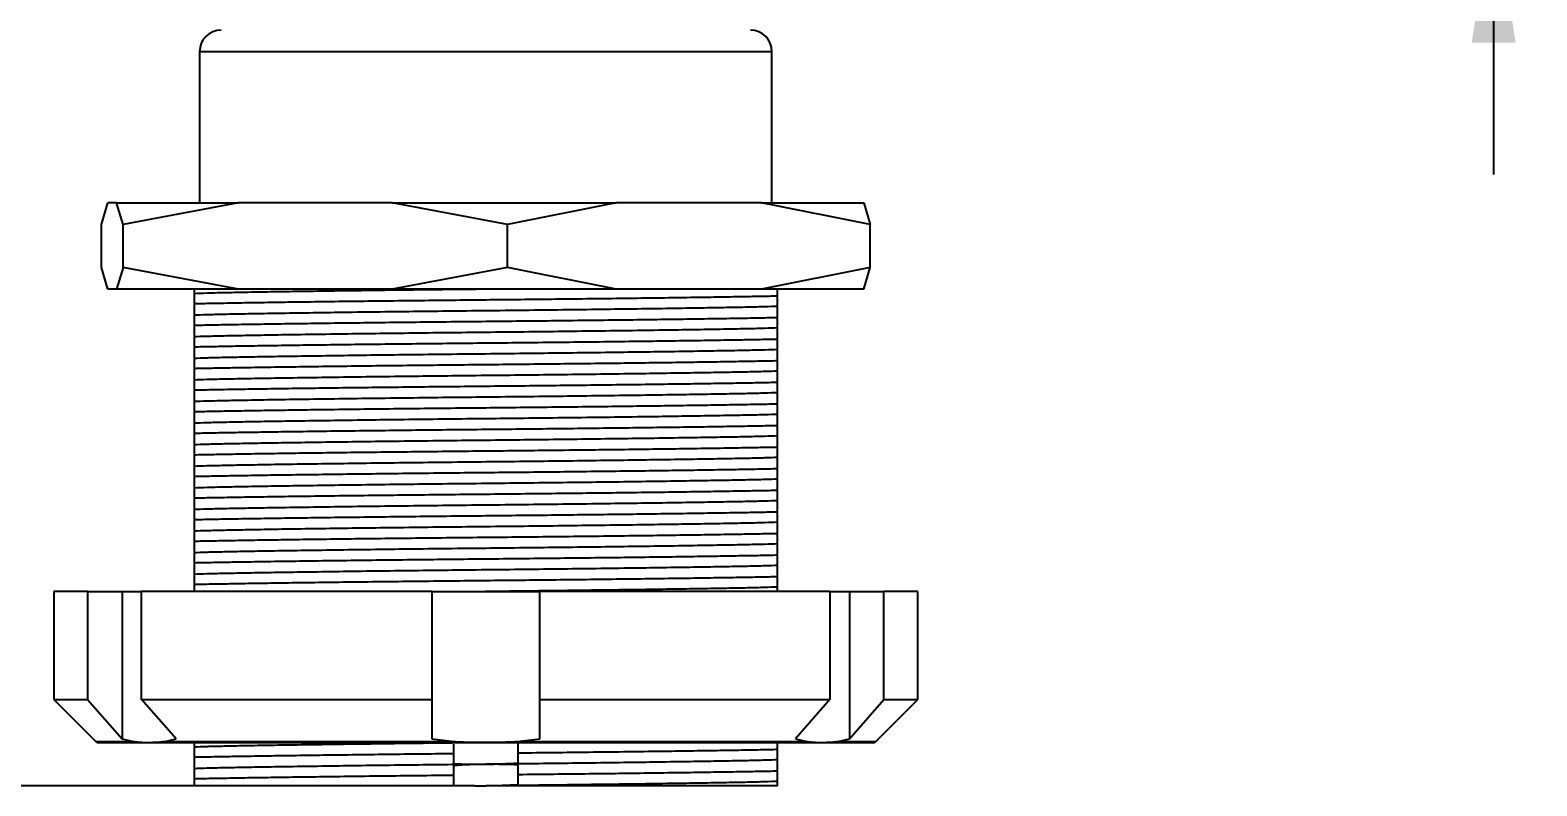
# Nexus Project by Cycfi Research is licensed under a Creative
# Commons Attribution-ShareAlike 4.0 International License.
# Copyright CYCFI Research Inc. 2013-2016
# Model space of a CAD drawing. Header units: millimetres. Extents: x 5 to 292, y 4 to 204.
# Drawn here: x 73.73 to 108.61, y 143.74 to 161.24 of the extents above; entities that cross this region are included whole.
import ezdxf

# ---------------------------------------------------------------- set-up
doc = ezdxf.new("R2010")
doc.units = ezdxf.units.MM
doc.layers.add('LAYER_1', color=179, linetype='Continuous')
doc.styles.add('SLDTEXTSTYLE0', font='TXT', dxfattribs={"width": 0.75})
doc.dimstyles.new('SLDDIMSTYLE2', dxfattribs={"dimtxt": 3.5, "dimasz": 3.302, "dimexe": 0, "dimexo": 0.0625, "dimgap": 0.875, "dimtad": 1, "dimrnd": 1e-09, "dimzin": 12, "dimdsep": 46, "dimtxsty": 'SLDTEXTSTYLE0', "dimsah": 1, "dimcen": 0.09, "dimadec": 0, "dimazin": 3, "dimtfac": 1, "dimtofl": 0, "dimtmove": 0, "dimatfit": 3, "dimfxl": 1, "dimfrac": 2, "dimtolj": 1, "dimtzin": 12, "dimarcsym": 0})
doc.dimstyles.new('SLDDIMSTYLE3', dxfattribs={"dimtxt": 3.5, "dimasz": 3.302, "dimexe": 0, "dimexo": 0.0625, "dimgap": 0.875, "dimtad": 1, "dimrnd": 1e-09, "dimzin": 4, "dimdsep": 46, "dimtxsty": 'SLDTEXTSTYLE0', "dimsah": 1, "dimcen": 0.09, "dimadec": 0, "dimazin": 1, "dimtfac": 1, "dimtmove": 0, "dimatfit": 0, "dimfxl": 1, "dimfrac": 2, "dimtolj": 1, "dimtzin": 12, "dimarcsym": 0})

# ---------------------------------------------------------------- blocks, each defined once
blk = doc.blocks.new('_D_2')
at = {"layer": 'LAYER_1'}
for p, q in [((76.777, 184.047), (57.277, 184.047)), ((58.277, 143.737), (58.277, 184.047)), ((83.277, 143.737), (57.277, 143.737))]:
    blk.add_line(p, q, dxfattribs=at)
for points in [[(58.277, 184.047), (57.769, 180.745), (58.785, 180.745)], [(58.277, 143.737), (58.785, 147.039), (57.769, 147.039)]]:
    blk.add_solid(points, dxfattribs=at)
at = {"layer": 'LAYER_1', "insert": (53.765, 157.218), "char_height": 3.5, "attachment_point": 1, "rotation": 90, "style": 'SLDTEXTSTYLE0'}
blk.add_mtext('40.31', dxfattribs=at)
blk = doc.blocks.new('_D_3')
at = {"layer": 'LAYER_1'}
for p, q in [((107.608, 184.047), (107.608, 190.397)), ((91.777, 184.047), (108.608, 184.047)), ((107.608, 184.047), (107.608, 164.247)), ((91.777, 164.247), (108.608, 164.247)), ((107.608, 164.247), (107.608, 157.897))]:
    blk.add_line(p, q, dxfattribs=at)
for points in [[(107.608, 184.047), (108.116, 187.349), (107.1, 187.349)], [(107.608, 164.247), (107.1, 160.945), (108.116, 160.945)]]:
    blk.add_solid(points, dxfattribs=at)
at = {"layer": 'LAYER_1', "insert": (103.097, 168.355), "char_height": 3.5, "attachment_point": 1, "rotation": 90, "style": 'SLDTEXTSTYLE0'}
blk.add_mtext('19.80', dxfattribs=at)

msp = doc.modelspace()

# ---------------------------------------------------------------- linework, layer by layer
at = {"color": 7, "linetype": 'Continuous', "lineweight": 25}
for p, q in [((77.652, 160.737), (77.652, 157.237)), ((90.902, 157.237), (90.902, 160.737)), ((75.377, 156.737), (75.527, 157.237)), ((75.728, 157.237), (75.527, 157.237)), ((75.879, 156.737), (75.728, 157.237)), ((75.728, 157.237), (78.549, 157.237)), ((78.549, 157.237), (75.879, 156.737)), ((82.109, 157.237), (78.549, 157.237)), ((84.779, 156.737), (82.109, 157.237)), ((82.109, 157.237), (87.298, 157.237)), ((87.298, 157.237), (84.779, 156.737)), ((90.658, 157.237), (87.298, 157.237)), ((93.177, 156.737), (90.658, 157.237)), ((90.658, 157.237), (93.027, 157.237)), ((93.027, 157.237), (93.177, 156.737)), ((75.377, 155.737), (75.377, 156.737)), ((75.879, 155.737), (75.879, 156.737)), ((84.779, 155.737), (84.779, 156.737)), ((93.177, 155.737), (93.177, 156.737)), ((75.527, 155.237), (75.377, 155.737)), ((75.879, 155.737), (75.728, 155.237)), ((78.549, 155.237), (75.879, 155.737)), ((84.779, 155.737), (82.109, 155.237)), ((87.298, 155.237), (84.779, 155.737)), ((93.177, 155.737), (90.658, 155.237)), ((93.027, 155.237), (93.177, 155.737)), ((75.728, 155.237), (75.527, 155.237)), ((78.549, 155.237), (75.728, 155.237)), ((82.109, 155.237), (78.549, 155.237)), ((87.298, 155.237), (82.109, 155.237)), ((90.658, 155.237), (87.298, 155.237)), ((93.027, 155.237), (90.658, 155.237)), ((74.277, 148.237), (74.277, 145.737)), ((75.06, 148.237), (74.277, 148.237)), ((75.06, 148.237), (75.06, 145.737)), ((75.06, 148.237), (75.858, 148.237)), ((75.858, 148.237), (75.858, 144.824)), ((75.858, 148.237), (76.31, 148.237)), ((76.31, 145.737), (76.31, 148.237)), ((83.027, 148.237), (76.31, 148.237)), ((83.027, 148.237), (83.027, 145.737)), ((83.027, 148.237), (85.527, 148.237)), ((85.527, 145.737), (85.527, 148.237)), ((92.244, 148.237), (85.527, 148.237)), ((92.244, 148.237), (92.244, 145.737)), ((92.244, 148.237), (92.696, 148.237)), ((92.696, 148.237), (92.696, 144.824)), ((92.696, 148.237), (93.494, 148.237)), ((93.494, 145.737), (93.494, 148.237)), ((94.277, 148.237), (93.494, 148.237)), ((94.277, 145.737), (94.277, 148.237)), ((74.277, 145.737), (75.248, 144.766)), ((74.277, 145.737), (75.06, 145.737)), ((75.06, 145.737), (75.858, 144.824)), ((76.31, 145.737), (83.027, 145.737)), ((77.108, 144.824), (76.31, 145.737)), ((85.527, 145.737), (92.244, 145.737)), ((92.244, 145.737), (91.446, 144.824)), ((92.696, 144.824), (93.494, 145.737)), ((93.306, 144.766), (94.277, 145.737)), ((93.494, 145.737), (94.277, 145.737)), ((75.858, 144.824), (76.12, 144.766)), ((76.846, 144.766), (77.108, 144.824)), ((76.846, 144.766), (83.55, 144.766)), ((83.027, 144.824), (83.55, 144.766)), ((85.004, 144.766), (85.527, 144.824)), ((85.004, 144.766), (91.708, 144.766)), ((91.446, 144.824), (91.708, 144.766)), ((92.435, 144.766), (92.696, 144.824)), ((93.236, 144.737), (75.319, 144.737)), ((83.527, 144.706), (83.527, 144.48)), ((83.527, 144.48), (83.527, 144.252)), ((85.027, 144.495), (85.027, 144.722)), ((83.527, 144.206), (83.527, 143.98)), ((85.027, 143.995), (85.027, 144.222)), ((83.527, 143.98), (83.527, 143.752)), ((83.527, 143.752), (84.025, 143.737)), ((84.025, 143.737), (84.277, 143.737)), ((84.277, 143.737), (85.027, 143.768)), ((84.53, 143.737), (84.277, 143.737)), ((85.027, 143.768), (85.027, 143.995)), ((91.027, 143.737), (91.027, 143.84))]:
    msp.add_line(p, q, dxfattribs=at)
at = {"color": 8, "linetype": 'Continuous', "lineweight": 25}
for p, q in [((90.902, 160.737), (77.652, 160.737)), ((75.248, 144.766), (76.12, 144.766)), ((92.435, 144.766), (93.306, 144.766))]:
    msp.add_line(p, q, dxfattribs=at)
at = {"color": 7, "linetype": 'Continuous', "lineweight": 25}
for centre, radius, start, end in [((78.152, 160.737), 0.5, 90, 180), ((90.402, 160.737), 0.5, 0, 90), ((75.319, 144.837), 0.1, 225, 270), ((93.236, 144.837), 0.1, 270, 315)]:
    msp.add_arc(centre, radius, start, end, dxfattribs=at)
for points, knots in [([(84.277, 155.237), (83.981, 155.234), (83.381, 155.228), (82.486, 155.217), (81.607, 155.207), (80.767, 155.195), (79.989, 155.184), (79.295, 155.174), (78.698, 155.163), (78.203, 155.154), (77.798, 155.144), (77.618, 155.138), (77.527, 155.134)], [0, 0, 0, 0, 0.0974582, 0.1974614, 0.2992365, 0.401921, 0.5046056, 0.6063806, 0.7060651, 0.8032229, 0.9003438, 1, 1, 1, 1]), ([(77.527, 155.237), (77.527, 155.236), (77.527, 155.196), (77.527, 155.165), (77.527, 155.134)], [0, 0, 0, 0, 0.020891, 1, 1, 1, 1]), ([(91.027, 155.077), (91.027, 155.1), (91.027, 155.158), (91.027, 155.208), (91.027, 155.237)], [0, 0, 0, 0, 0.404065, 1, 1, 1, 1]), ([(77.527, 155.134), (77.527, 155.103), (77.527, 155.057), (77.527, 154.974), (77.527, 154.924), (77.527, 154.897)], [0, 0, 0, 0, 0.472054, 0.708034, 1, 1, 1, 1]), ([(91.027, 155.077), (90.9, 155.074), (90.643, 155.069), (90.146, 155.06), (89.578, 155.051), (88.938, 155.041), (88.245, 155.032), (87.499, 155.022), (86.713, 155.013), (85.905, 155.004), (85.091, 154.995), (84.277, 154.987), (83.464, 154.979), (82.649, 154.97), (81.841, 154.961), (81.055, 154.952), (80.309, 154.942), (79.616, 154.933), (78.977, 154.923), (78.408, 154.914), (77.911, 154.905), (77.655, 154.9), (77.527, 154.897)], [0, 0, 0, 0, 0.050326, 0.101148, 0.153141, 0.202998, 0.25329, 0.303694, 0.353877, 0.403518, 0.452316, 0.5, 0.547684, 0.596482, 0.646123, 0.696306, 0.74671, 0.797002, 0.846859, 0.898852, 0.949674, 1, 1, 1, 1]), ([(77.527, 154.897), (77.527, 154.874), (77.527, 154.816), (77.527, 154.724), (77.527, 154.666), (77.527, 154.634)], [0, 0, 0, 0, 0.226081, 0.568719, 1, 1, 1, 1]), ([(91.027, 154.84), (91.027, 154.871), (91.027, 154.917), (91.027, 155), (91.027, 155.05), (91.027, 155.077)], [0, 0, 0, 0, 0.472054, 0.708034, 1, 1, 1, 1]), ([(91.027, 154.84), (90.936, 154.837), (90.756, 154.83), (90.351, 154.82), (89.857, 154.811), (89.259, 154.801), (88.565, 154.79), (87.788, 154.779), (86.948, 154.768), (86.068, 154.757), (85.174, 154.747), (84.277, 154.737), (83.381, 154.728), (82.486, 154.717), (81.607, 154.707), (80.767, 154.695), (79.989, 154.684), (79.295, 154.674), (78.698, 154.663), (78.203, 154.654), (77.798, 154.644), (77.618, 154.638), (77.527, 154.634)], [0, 0, 0, 0, 0.049828, 0.098389, 0.146967, 0.19681, 0.247697, 0.299039, 0.350382, 0.401269, 0.451271, 0.5, 0.548729, 0.598731, 0.649618, 0.700961, 0.752303, 0.80319, 0.853033, 0.901611, 0.950172, 1, 1, 1, 1]), ([(77.527, 154.634), (77.527, 154.603), (77.527, 154.557), (77.527, 154.474), (77.527, 154.424), (77.527, 154.397)], [0, 0, 0, 0, 0.472054, 0.708034, 1, 1, 1, 1]), ([(91.027, 154.577), (90.9, 154.574), (90.643, 154.569), (90.146, 154.56), (89.578, 154.551), (88.938, 154.541), (88.245, 154.532), (87.499, 154.522), (86.713, 154.513), (85.905, 154.504), (85.091, 154.495), (84.277, 154.487), (83.464, 154.479), (82.649, 154.47), (81.841, 154.461), (81.055, 154.452), (80.309, 154.442), (79.616, 154.433), (78.977, 154.423), (78.408, 154.414), (77.911, 154.405), (77.655, 154.4), (77.527, 154.397)], [0, 0, 0, 0, 0.050326, 0.101148, 0.153141, 0.202998, 0.25329, 0.303694, 0.353877, 0.403518, 0.452316, 0.5, 0.547684, 0.596482, 0.646123, 0.696306, 0.74671, 0.797002, 0.846859, 0.898852, 0.949674, 1, 1, 1, 1]), ([(91.027, 154.577), (91.027, 154.6), (91.027, 154.658), (91.027, 154.751), (91.027, 154.808), (91.027, 154.84)], [0, 0, 0, 0, 0.226081, 0.568719, 1, 1, 1, 1]), ([(91.027, 154.34), (91.027, 154.371), (91.027, 154.417), (91.027, 154.5), (91.027, 154.55), (91.027, 154.577)], [0, 0, 0, 0, 0.472054, 0.708034, 1, 1, 1, 1]), ([(77.527, 154.397), (77.527, 154.374), (77.527, 154.316), (77.527, 154.224), (77.527, 154.166), (77.527, 154.134)], [0, 0, 0, 0, 0.226081, 0.568719, 1, 1, 1, 1]), ([(91.027, 154.34), (90.936, 154.337), (90.756, 154.33), (90.351, 154.32), (89.857, 154.311), (89.259, 154.301), (88.565, 154.29), (87.788, 154.279), (86.948, 154.268), (86.068, 154.257), (85.174, 154.247), (84.277, 154.237), (83.381, 154.228), (82.486, 154.217), (81.607, 154.207), (80.767, 154.195), (79.989, 154.184), (79.295, 154.174), (78.698, 154.163), (78.203, 154.154), (77.798, 154.144), (77.618, 154.138), (77.527, 154.134)], [0, 0, 0, 0, 0.049828, 0.098389, 0.146967, 0.19681, 0.247697, 0.299039, 0.350382, 0.401269, 0.451271, 0.5, 0.548729, 0.598731, 0.649618, 0.700961, 0.752303, 0.80319, 0.853033, 0.901611, 0.950172, 1, 1, 1, 1]), ([(91.027, 154.077), (91.027, 154.1), (91.027, 154.158), (91.027, 154.251), (91.027, 154.308), (91.027, 154.34)], [0, 0, 0, 0, 0.226081, 0.568719, 1, 1, 1, 1]), ([(77.527, 154.134), (77.527, 154.103), (77.527, 154.057), (77.527, 153.974), (77.527, 153.924), (77.527, 153.897)], [0, 0, 0, 0, 0.472054, 0.708034, 1, 1, 1, 1]), ([(91.027, 154.077), (90.9, 154.074), (90.643, 154.069), (90.146, 154.06), (89.578, 154.051), (88.938, 154.041), (88.245, 154.032), (87.499, 154.022), (86.713, 154.013), (85.905, 154.004), (85.091, 153.995), (84.277, 153.987), (83.464, 153.979), (82.649, 153.97), (81.841, 153.961), (81.055, 153.952), (80.309, 153.942), (79.616, 153.933), (78.977, 153.923), (78.408, 153.914), (77.911, 153.905), (77.655, 153.9), (77.527, 153.897)], [0, 0, 0, 0, 0.050326, 0.101148, 0.153141, 0.202998, 0.25329, 0.303694, 0.353877, 0.403518, 0.452316, 0.5, 0.547684, 0.596482, 0.646123, 0.696306, 0.74671, 0.797002, 0.846859, 0.898852, 0.949674, 1, 1, 1, 1]), ([(77.527, 153.897), (77.527, 153.874), (77.527, 153.816), (77.527, 153.724), (77.527, 153.666), (77.527, 153.634)], [0, 0, 0, 0, 0.226081, 0.568719, 1, 1, 1, 1]), ([(91.027, 153.84), (90.936, 153.837), (90.756, 153.83), (90.351, 153.82), (89.857, 153.811), (89.259, 153.801), (88.565, 153.79), (87.788, 153.779), (86.948, 153.768), (86.068, 153.757), (85.174, 153.747), (84.277, 153.737), (83.381, 153.728), (82.486, 153.717), (81.607, 153.707), (80.767, 153.695), (79.989, 153.684), (79.295, 153.674), (78.698, 153.663), (78.203, 153.654), (77.798, 153.644), (77.618, 153.638), (77.527, 153.634)], [0, 0, 0, 0, 0.0498281, 0.0983886, 0.1469675, 0.1968097, 0.2476972, 0.2990395, 0.3503818, 0.4012693, 0.4512709, 0.5, 0.5487291, 0.5987307, 0.6496182, 0.7009605, 0.7523028, 0.8031903, 0.8530325, 0.9016114, 0.9501719, 1, 1, 1, 1]), ([(91.027, 153.84), (91.027, 153.871), (91.027, 153.917), (91.027, 154), (91.027, 154.05), (91.027, 154.077)], [0, 0, 0, 0, 0.472054, 0.708034, 1, 1, 1, 1]), ([(91.027, 153.577), (91.027, 153.6), (91.027, 153.658), (91.027, 153.751), (91.027, 153.808), (91.027, 153.84)], [0, 0, 0, 0, 0.226081, 0.568719, 1, 1, 1, 1]), ([(77.527, 153.634), (77.527, 153.603), (77.527, 153.557), (77.527, 153.474), (77.527, 153.424), (77.527, 153.397)], [0, 0, 0, 0, 0.472054, 0.708034, 1, 1, 1, 1]), ([(91.027, 153.577), (90.9, 153.574), (90.643, 153.569), (90.146, 153.56), (89.578, 153.551), (88.938, 153.541), (88.245, 153.532), (87.499, 153.522), (86.713, 153.513), (85.905, 153.504), (85.091, 153.495), (84.277, 153.487), (83.464, 153.479), (82.649, 153.47), (81.841, 153.461), (81.055, 153.452), (80.309, 153.442), (79.616, 153.433), (78.977, 153.423), (78.408, 153.414), (77.911, 153.405), (77.655, 153.4), (77.527, 153.397)], [0, 0, 0, 0, 0.050326, 0.101148, 0.153141, 0.202998, 0.25329, 0.303694, 0.353877, 0.403518, 0.452316, 0.5, 0.547684, 0.596482, 0.646123, 0.696306, 0.74671, 0.797002, 0.846859, 0.898852, 0.949674, 1, 1, 1, 1]), ([(91.027, 153.34), (91.027, 153.371), (91.027, 153.417), (91.027, 153.5), (91.027, 153.55), (91.027, 153.577)], [0, 0, 0, 0, 0.472054, 0.708034, 1, 1, 1, 1]), ([(77.527, 153.397), (77.527, 153.374), (77.527, 153.316), (77.527, 153.224), (77.527, 153.166), (77.527, 153.134)], [0, 0, 0, 0, 0.226081, 0.568719, 1, 1, 1, 1]), ([(91.027, 153.34), (90.936, 153.337), (90.756, 153.33), (90.351, 153.32), (89.857, 153.311), (89.259, 153.301), (88.565, 153.29), (87.788, 153.279), (86.948, 153.268), (86.068, 153.257), (85.174, 153.247), (84.277, 153.237), (83.381, 153.228), (82.486, 153.217), (81.607, 153.207), (80.767, 153.195), (79.989, 153.184), (79.295, 153.174), (78.698, 153.163), (78.203, 153.154), (77.798, 153.144), (77.618, 153.138), (77.527, 153.134)], [0, 0, 0, 0, 0.049828, 0.098389, 0.146967, 0.19681, 0.247697, 0.299039, 0.350382, 0.401269, 0.451271, 0.5, 0.548729, 0.598731, 0.649618, 0.700961, 0.752303, 0.80319, 0.853033, 0.901611, 0.950172, 1, 1, 1, 1]), ([(77.527, 153.134), (77.527, 153.103), (77.527, 153.057), (77.527, 152.974), (77.527, 152.924), (77.527, 152.897)], [0, 0, 0, 0, 0.472054, 0.708034, 1, 1, 1, 1]), ([(91.027, 153.077), (91.027, 153.1), (91.027, 153.158), (91.027, 153.251), (91.027, 153.308), (91.027, 153.34)], [0, 0, 0, 0, 0.226081, 0.568719, 1, 1, 1, 1]), ([(91.027, 153.077), (90.9, 153.074), (90.643, 153.069), (90.146, 153.06), (89.578, 153.051), (88.938, 153.041), (88.245, 153.032), (87.499, 153.022), (86.713, 153.013), (85.905, 153.004), (85.091, 152.995), (84.277, 152.987), (83.464, 152.979), (82.649, 152.97), (81.841, 152.961), (81.055, 152.952), (80.309, 152.942), (79.616, 152.933), (78.977, 152.923), (78.408, 152.914), (77.911, 152.905), (77.655, 152.9), (77.527, 152.897)], [0, 0, 0, 0, 0.050326, 0.101148, 0.153141, 0.202998, 0.25329, 0.303694, 0.353877, 0.403518, 0.452316, 0.5, 0.547684, 0.596482, 0.646123, 0.696306, 0.74671, 0.797002, 0.846859, 0.898852, 0.949674, 1, 1, 1, 1]), ([(77.527, 152.897), (77.527, 152.874), (77.527, 152.816), (77.527, 152.724), (77.527, 152.666), (77.527, 152.634)], [0, 0, 0, 0, 0.226081, 0.5687189, 1, 1, 1, 1]), ([(91.027, 152.84), (90.936, 152.837), (90.756, 152.83), (90.351, 152.82), (89.857, 152.811), (89.259, 152.801), (88.565, 152.79), (87.788, 152.779), (86.948, 152.768), (86.068, 152.757), (85.174, 152.747), (84.277, 152.737), (83.381, 152.728), (82.486, 152.717), (81.607, 152.707), (80.767, 152.695), (79.989, 152.684), (79.295, 152.674), (78.698, 152.663), (78.203, 152.654), (77.798, 152.644), (77.618, 152.638), (77.527, 152.634)], [0, 0, 0, 0, 0.049828, 0.098389, 0.146967, 0.19681, 0.247697, 0.299039, 0.350382, 0.401269, 0.451271, 0.5, 0.548729, 0.598731, 0.649618, 0.700961, 0.752303, 0.80319, 0.853033, 0.901611, 0.950172, 1, 1, 1, 1]), ([(91.027, 152.84), (91.027, 152.871), (91.027, 152.917), (91.027, 153), (91.027, 153.05), (91.027, 153.077)], [0, 0, 0, 0, 0.472054, 0.708034, 1, 1, 1, 1]), ([(91.027, 152.577), (91.027, 152.6), (91.027, 152.658), (91.027, 152.751), (91.027, 152.808), (91.027, 152.84)], [0, 0, 0, 0, 0.226081, 0.568719, 1, 1, 1, 1]), ([(77.527, 152.634), (77.527, 152.603), (77.527, 152.557), (77.527, 152.474), (77.527, 152.424), (77.527, 152.397)], [0, 0, 0, 0, 0.472054, 0.708034, 1, 1, 1, 1]), ([(91.027, 152.577), (90.9, 152.574), (90.643, 152.569), (90.146, 152.56), (89.578, 152.551), (88.938, 152.541), (88.245, 152.532), (87.499, 152.522), (86.713, 152.513), (85.905, 152.504), (85.091, 152.495), (84.277, 152.487), (83.464, 152.479), (82.649, 152.47), (81.841, 152.461), (81.055, 152.452), (80.309, 152.442), (79.616, 152.433), (78.977, 152.423), (78.408, 152.414), (77.911, 152.405), (77.655, 152.4), (77.527, 152.397)], [0, 0, 0, 0, 0.050326, 0.101148, 0.153141, 0.202998, 0.25329, 0.303694, 0.353877, 0.403518, 0.452316, 0.5, 0.547684, 0.596482, 0.646123, 0.696306, 0.74671, 0.797002, 0.846859, 0.898852, 0.949674, 1, 1, 1, 1]), ([(91.027, 152.34), (91.027, 152.371), (91.027, 152.417), (91.027, 152.5), (91.027, 152.55), (91.027, 152.577)], [0, 0, 0, 0, 0.472054, 0.708034, 1, 1, 1, 1]), ([(77.527, 152.397), (77.527, 152.374), (77.527, 152.316), (77.527, 152.224), (77.527, 152.166), (77.527, 152.134)], [0, 0, 0, 0, 0.226081, 0.568719, 1, 1, 1, 1]), ([(91.027, 152.34), (90.936, 152.337), (90.756, 152.33), (90.351, 152.32), (89.857, 152.311), (89.259, 152.301), (88.565, 152.29), (87.788, 152.279), (86.948, 152.268), (86.068, 152.257), (85.174, 152.247), (84.277, 152.237), (83.381, 152.228), (82.486, 152.217), (81.607, 152.207), (80.767, 152.195), (79.989, 152.184), (79.295, 152.174), (78.698, 152.163), (78.203, 152.154), (77.798, 152.144), (77.618, 152.138), (77.527, 152.134)], [0, 0, 0, 0, 0.049828, 0.098389, 0.146967, 0.19681, 0.247697, 0.299039, 0.350382, 0.401269, 0.451271, 0.5, 0.548729, 0.598731, 0.649618, 0.700961, 0.752303, 0.80319, 0.853033, 0.901611, 0.950172, 1, 1, 1, 1]), ([(77.527, 152.134), (77.527, 152.103), (77.527, 152.057), (77.527, 151.974), (77.527, 151.924), (77.527, 151.897)], [0, 0, 0, 0, 0.472054, 0.708034, 1, 1, 1, 1]), ([(91.027, 152.077), (91.027, 152.1), (91.027, 152.158), (91.027, 152.251), (91.027, 152.308), (91.027, 152.34)], [0, 0, 0, 0, 0.226081, 0.568719, 1, 1, 1, 1]), ([(91.027, 152.077), (90.9, 152.074), (90.643, 152.069), (90.146, 152.06), (89.578, 152.051), (88.938, 152.041), (88.245, 152.032), (87.499, 152.022), (86.713, 152.013), (85.905, 152.004), (85.091, 151.995), (84.277, 151.987), (83.464, 151.979), (82.649, 151.97), (81.841, 151.961), (81.055, 151.952), (80.309, 151.942), (79.616, 151.933), (78.977, 151.923), (78.408, 151.914), (77.911, 151.905), (77.655, 151.9), (77.527, 151.897)], [0, 0, 0, 0, 0.050326, 0.101148, 0.153141, 0.202998, 0.25329, 0.303694, 0.353877, 0.403518, 0.452316, 0.5, 0.547684, 0.596482, 0.646123, 0.696306, 0.74671, 0.797002, 0.846859, 0.898852, 0.949674, 1, 1, 1, 1]), ([(77.527, 151.897), (77.527, 151.874), (77.527, 151.816), (77.527, 151.724), (77.527, 151.666), (77.527, 151.634)], [0, 0, 0, 0, 0.226081, 0.568719, 1, 1, 1, 1]), ([(91.027, 151.84), (90.936, 151.837), (90.756, 151.83), (90.351, 151.82), (89.857, 151.811), (89.259, 151.801), (88.565, 151.79), (87.788, 151.779), (86.948, 151.768), (86.068, 151.757), (85.174, 151.747), (84.277, 151.737), (83.381, 151.728), (82.486, 151.717), (81.607, 151.707), (80.767, 151.695), (79.989, 151.684), (79.295, 151.674), (78.698, 151.663), (78.203, 151.654), (77.798, 151.644), (77.618, 151.638), (77.527, 151.634)], [0, 0, 0, 0, 0.049828, 0.098389, 0.146967, 0.19681, 0.247697, 0.299039, 0.350382, 0.401269, 0.451271, 0.5, 0.548729, 0.598731, 0.649618, 0.700961, 0.752303, 0.80319, 0.853033, 0.901611, 0.950172, 1, 1, 1, 1]), ([(91.027, 151.84), (91.027, 151.871), (91.027, 151.917), (91.027, 152), (91.027, 152.05), (91.027, 152.077)], [0, 0, 0, 0, 0.472054, 0.708034, 1, 1, 1, 1]), ([(91.027, 151.577), (91.027, 151.6), (91.027, 151.658), (91.027, 151.751), (91.027, 151.808), (91.027, 151.84)], [0, 0, 0, 0, 0.226081, 0.568719, 1, 1, 1, 1]), ([(77.527, 151.634), (77.527, 151.603), (77.527, 151.557), (77.527, 151.474), (77.527, 151.424), (77.527, 151.397)], [0, 0, 0, 0, 0.472054, 0.708034, 1, 1, 1, 1]), ([(91.027, 151.577), (90.9, 151.574), (90.643, 151.569), (90.146, 151.56), (89.578, 151.551), (88.938, 151.541), (88.245, 151.532), (87.499, 151.522), (86.713, 151.513), (85.905, 151.504), (85.091, 151.495), (84.277, 151.487), (83.464, 151.479), (82.649, 151.47), (81.841, 151.461), (81.055, 151.452), (80.309, 151.442), (79.616, 151.433), (78.977, 151.423), (78.408, 151.414), (77.911, 151.405), (77.655, 151.4), (77.527, 151.397)], [0, 0, 0, 0, 0.050326, 0.101148, 0.153141, 0.202998, 0.25329, 0.303694, 0.353877, 0.403518, 0.452316, 0.5, 0.547684, 0.596482, 0.646123, 0.696306, 0.74671, 0.797002, 0.846859, 0.898852, 0.949674, 1, 1, 1, 1]), ([(77.527, 151.397), (77.527, 151.374), (77.527, 151.316), (77.527, 151.224), (77.527, 151.166), (77.527, 151.134)], [0, 0, 0, 0, 0.226081, 0.568719, 1, 1, 1, 1]), ([(91.027, 151.34), (91.027, 151.371), (91.027, 151.417), (91.027, 151.5), (91.027, 151.55), (91.027, 151.577)], [0, 0, 0, 0, 0.472054, 0.708034, 1, 1, 1, 1]), ([(91.027, 151.34), (90.936, 151.337), (90.756, 151.33), (90.351, 151.32), (89.857, 151.311), (89.259, 151.301), (88.565, 151.29), (87.788, 151.279), (86.948, 151.268), (86.068, 151.257), (85.174, 151.247), (84.277, 151.237), (83.381, 151.228), (82.486, 151.217), (81.607, 151.207), (80.767, 151.195), (79.989, 151.184), (79.295, 151.174), (78.698, 151.163), (78.203, 151.154), (77.798, 151.144), (77.618, 151.138), (77.527, 151.134)], [0, 0, 0, 0, 0.049828, 0.098389, 0.146967, 0.19681, 0.247697, 0.299039, 0.350382, 0.401269, 0.451271, 0.5, 0.548729, 0.598731, 0.649618, 0.700961, 0.752303, 0.80319, 0.853033, 0.901611, 0.950172, 1, 1, 1, 1]), ([(77.527, 151.134), (77.527, 151.103), (77.527, 151.057), (77.527, 150.974), (77.527, 150.924), (77.527, 150.897)], [0, 0, 0, 0, 0.472054, 0.708034, 1, 1, 1, 1]), ([(91.027, 151.077), (90.9, 151.074), (90.643, 151.069), (90.146, 151.06), (89.578, 151.051), (88.938, 151.041), (88.245, 151.032), (87.499, 151.022), (86.713, 151.013), (85.905, 151.004), (85.091, 150.995), (84.277, 150.987), (83.464, 150.979), (82.649, 150.97), (81.841, 150.961), (81.055, 150.952), (80.309, 150.942), (79.616, 150.933), (78.977, 150.923), (78.408, 150.914), (77.911, 150.905), (77.655, 150.9), (77.527, 150.897)], [0, 0, 0, 0, 0.050326, 0.101148, 0.153141, 0.202998, 0.25329, 0.303694, 0.353877, 0.403518, 0.452316, 0.5, 0.547684, 0.596482, 0.646123, 0.696306, 0.74671, 0.797002, 0.846859, 0.898852, 0.949674, 1, 1, 1, 1]), ([(91.027, 151.077), (91.027, 151.1), (91.027, 151.158), (91.027, 151.251), (91.027, 151.308), (91.027, 151.34)], [0, 0, 0, 0, 0.226081, 0.5687189, 1, 1, 1, 1]), ([(91.027, 150.84), (91.027, 150.871), (91.027, 150.917), (91.027, 151), (91.027, 151.05), (91.027, 151.077)], [0, 0, 0, 0, 0.472054, 0.708034, 1, 1, 1, 1]), ([(77.527, 150.897), (77.527, 150.874), (77.527, 150.816), (77.527, 150.724), (77.527, 150.666), (77.527, 150.634)], [0, 0, 0, 0, 0.226081, 0.568719, 1, 1, 1, 1]), ([(91.027, 150.84), (90.936, 150.837), (90.756, 150.83), (90.351, 150.82), (89.857, 150.811), (89.259, 150.801), (88.565, 150.79), (87.788, 150.779), (86.948, 150.768), (86.068, 150.757), (85.174, 150.747), (84.277, 150.737), (83.381, 150.728), (82.486, 150.717), (81.607, 150.707), (80.767, 150.695), (79.989, 150.684), (79.295, 150.674), (78.698, 150.663), (78.203, 150.654), (77.798, 150.644), (77.618, 150.638), (77.527, 150.634)], [0, 0, 0, 0, 0.049828, 0.098389, 0.146967, 0.19681, 0.247697, 0.299039, 0.350382, 0.401269, 0.451271, 0.5, 0.548729, 0.598731, 0.649618, 0.700961, 0.752303, 0.80319, 0.853033, 0.901611, 0.950172, 1, 1, 1, 1]), ([(91.027, 150.577), (91.027, 150.6), (91.027, 150.658), (91.027, 150.751), (91.027, 150.808), (91.027, 150.84)], [0, 0, 0, 0, 0.226081, 0.568719, 1, 1, 1, 1]), ([(77.527, 150.634), (77.527, 150.603), (77.527, 150.557), (77.527, 150.474), (77.527, 150.424), (77.527, 150.397)], [0, 0, 0, 0, 0.472054, 0.708034, 1, 1, 1, 1]), ([(91.027, 150.577), (90.9, 150.574), (90.643, 150.569), (90.146, 150.56), (89.578, 150.551), (88.938, 150.541), (88.245, 150.532), (87.499, 150.522), (86.713, 150.513), (85.905, 150.504), (85.091, 150.495), (84.277, 150.487), (83.464, 150.479), (82.649, 150.47), (81.841, 150.461), (81.055, 150.452), (80.309, 150.442), (79.616, 150.433), (78.977, 150.423), (78.408, 150.414), (77.911, 150.405), (77.655, 150.4), (77.527, 150.397)], [0, 0, 0, 0, 0.050326, 0.101148, 0.153141, 0.202998, 0.25329, 0.303694, 0.353877, 0.403518, 0.452316, 0.5, 0.547684, 0.596482, 0.646123, 0.696306, 0.74671, 0.797002, 0.846859, 0.898852, 0.949674, 1, 1, 1, 1]), ([(77.527, 150.397), (77.527, 150.374), (77.527, 150.316), (77.527, 150.224), (77.527, 150.166), (77.527, 150.134)], [0, 0, 0, 0, 0.226081, 0.568719, 1, 1, 1, 1]), ([(91.027, 150.34), (90.936, 150.337), (90.756, 150.33), (90.351, 150.32), (89.857, 150.311), (89.259, 150.301), (88.565, 150.29), (87.788, 150.279), (86.948, 150.268), (86.068, 150.257), (85.174, 150.247), (84.277, 150.237), (83.381, 150.228), (82.486, 150.217), (81.607, 150.207), (80.767, 150.195), (79.989, 150.184), (79.295, 150.174), (78.698, 150.163), (78.203, 150.154), (77.798, 150.144), (77.618, 150.138), (77.527, 150.134)], [0, 0, 0, 0, 0.049828, 0.098389, 0.146967, 0.19681, 0.247697, 0.299039, 0.350382, 0.401269, 0.451271, 0.5, 0.548729, 0.598731, 0.649618, 0.700961, 0.752303, 0.80319, 0.853033, 0.901611, 0.950172, 1, 1, 1, 1]), ([(91.027, 150.34), (91.027, 150.371), (91.027, 150.417), (91.027, 150.5), (91.027, 150.55), (91.027, 150.577)], [0, 0, 0, 0, 0.472054, 0.708034, 1, 1, 1, 1]), ([(91.027, 150.077), (91.027, 150.1), (91.027, 150.158), (91.027, 150.251), (91.027, 150.308), (91.027, 150.34)], [0, 0, 0, 0, 0.226081, 0.568719, 1, 1, 1, 1]), ([(77.527, 150.134), (77.527, 150.103), (77.527, 150.057), (77.527, 149.974), (77.527, 149.924), (77.527, 149.897)], [0, 0, 0, 0, 0.472054, 0.708034, 1, 1, 1, 1]), ([(91.027, 150.077), (90.9, 150.074), (90.643, 150.069), (90.146, 150.06), (89.578, 150.051), (88.938, 150.041), (88.245, 150.032), (87.499, 150.022), (86.713, 150.013), (85.905, 150.004), (85.091, 149.995), (84.277, 149.987), (83.464, 149.979), (82.649, 149.97), (81.841, 149.961), (81.055, 149.952), (80.309, 149.942), (79.616, 149.933), (78.977, 149.923), (78.408, 149.914), (77.911, 149.905), (77.655, 149.9), (77.527, 149.897)], [0, 0, 0, 0, 0.0503259, 0.1011485, 0.153141, 0.2029976, 0.2532904, 0.3036935, 0.3538766, 0.4035177, 0.4523157, 0.5, 0.5476843, 0.5964823, 0.6461234, 0.6963065, 0.7467096, 0.7970024, 0.846859, 0.8988515, 0.9496741, 1, 1, 1, 1]), ([(91.027, 149.84), (91.027, 149.871), (91.027, 149.917), (91.027, 150), (91.027, 150.05), (91.027, 150.077)], [0, 0, 0, 0, 0.472054, 0.708034, 1, 1, 1, 1]), ([(77.527, 149.897), (77.527, 149.874), (77.527, 149.816), (77.527, 149.724), (77.527, 149.666), (77.527, 149.634)], [0, 0, 0, 0, 0.226081, 0.568719, 1, 1, 1, 1]), ([(91.027, 149.84), (90.936, 149.837), (90.756, 149.83), (90.351, 149.82), (89.857, 149.811), (89.259, 149.801), (88.565, 149.79), (87.788, 149.779), (86.948, 149.768), (86.068, 149.757), (85.174, 149.747), (84.277, 149.737), (83.381, 149.728), (82.486, 149.717), (81.607, 149.707), (80.767, 149.695), (79.989, 149.684), (79.295, 149.674), (78.698, 149.663), (78.203, 149.654), (77.798, 149.644), (77.618, 149.638), (77.527, 149.634)], [0, 0, 0, 0, 0.049828, 0.098389, 0.146967, 0.19681, 0.247697, 0.299039, 0.350382, 0.401269, 0.451271, 0.5, 0.548729, 0.598731, 0.649618, 0.700961, 0.752303, 0.80319, 0.853033, 0.901611, 0.950172, 1, 1, 1, 1]), ([(91.027, 149.577), (91.027, 149.6), (91.027, 149.658), (91.027, 149.751), (91.027, 149.808), (91.027, 149.84)], [0, 0, 0, 0, 0.226081, 0.568719, 1, 1, 1, 1]), ([(77.527, 149.634), (77.527, 149.603), (77.527, 149.557), (77.527, 149.474), (77.527, 149.424), (77.527, 149.397)], [0, 0, 0, 0, 0.472054, 0.708034, 1, 1, 1, 1]), ([(91.027, 149.577), (90.9, 149.574), (90.643, 149.569), (90.146, 149.56), (89.578, 149.551), (88.938, 149.541), (88.245, 149.532), (87.499, 149.522), (86.713, 149.513), (85.905, 149.504), (85.091, 149.495), (84.277, 149.487), (83.464, 149.479), (82.649, 149.47), (81.841, 149.461), (81.055, 149.452), (80.309, 149.442), (79.616, 149.433), (78.977, 149.423), (78.408, 149.414), (77.911, 149.405), (77.655, 149.4), (77.527, 149.397)], [0, 0, 0, 0, 0.0503259, 0.1011485, 0.153141, 0.2029976, 0.2532904, 0.3036935, 0.3538766, 0.4035177, 0.4523157, 0.5, 0.5476843, 0.5964823, 0.6461234, 0.6963065, 0.7467096, 0.7970024, 0.846859, 0.8988515, 0.9496741, 1, 1, 1, 1]), ([(77.527, 149.397), (77.527, 149.374), (77.527, 149.316), (77.527, 149.224), (77.527, 149.166), (77.527, 149.134)], [0, 0, 0, 0, 0.226081, 0.568719, 1, 1, 1, 1]), ([(91.027, 149.34), (90.936, 149.337), (90.756, 149.33), (90.351, 149.32), (89.857, 149.311), (89.259, 149.301), (88.565, 149.29), (87.788, 149.279), (86.948, 149.268), (86.068, 149.257), (85.174, 149.247), (84.277, 149.237), (83.381, 149.228), (82.486, 149.217), (81.607, 149.207), (80.767, 149.195), (79.989, 149.184), (79.295, 149.174), (78.698, 149.163), (78.203, 149.154), (77.798, 149.144), (77.618, 149.138), (77.527, 149.134)], [0, 0, 0, 0, 0.049828, 0.098389, 0.146967, 0.19681, 0.247697, 0.299039, 0.350382, 0.401269, 0.451271, 0.5, 0.548729, 0.598731, 0.649618, 0.700961, 0.752303, 0.80319, 0.853033, 0.901611, 0.950172, 1, 1, 1, 1]), ([(91.027, 149.34), (91.027, 149.371), (91.027, 149.417), (91.027, 149.5), (91.027, 149.55), (91.027, 149.577)], [0, 0, 0, 0, 0.472054, 0.708034, 1, 1, 1, 1]), ([(91.027, 149.077), (91.027, 149.1), (91.027, 149.158), (91.027, 149.251), (91.027, 149.308), (91.027, 149.34)], [0, 0, 0, 0, 0.226081, 0.568719, 1, 1, 1, 1]), ([(77.527, 149.134), (77.527, 149.103), (77.527, 149.057), (77.527, 148.974), (77.527, 148.924), (77.527, 148.897)], [0, 0, 0, 0, 0.472054, 0.708034, 1, 1, 1, 1]), ([(91.027, 149.077), (90.9, 149.074), (90.643, 149.069), (90.146, 149.06), (89.578, 149.051), (88.938, 149.041), (88.245, 149.032), (87.499, 149.022), (86.713, 149.013), (85.905, 149.004), (85.091, 148.995), (84.277, 148.987), (83.464, 148.979), (82.649, 148.97), (81.841, 148.961), (81.055, 148.952), (80.309, 148.942), (79.616, 148.933), (78.977, 148.923), (78.408, 148.914), (77.911, 148.905), (77.655, 148.9), (77.527, 148.897)], [0, 0, 0, 0, 0.0503259, 0.1011485, 0.153141, 0.2029976, 0.2532904, 0.3036935, 0.3538766, 0.4035177, 0.4523157, 0.5, 0.5476843, 0.5964823, 0.6461234, 0.6963065, 0.7467096, 0.7970024, 0.846859, 0.8988515, 0.9496741, 1, 1, 1, 1]), ([(91.027, 148.84), (91.027, 148.871), (91.027, 148.917), (91.027, 149), (91.027, 149.05), (91.027, 149.077)], [0, 0, 0, 0, 0.472054, 0.708034, 1, 1, 1, 1]), ([(77.527, 148.897), (77.527, 148.874), (77.527, 148.816), (77.527, 148.724), (77.527, 148.666), (77.527, 148.634)], [0, 0, 0, 0, 0.226081, 0.568719, 1, 1, 1, 1]), ([(91.027, 148.84), (90.936, 148.837), (90.756, 148.83), (90.351, 148.82), (89.857, 148.811), (89.259, 148.801), (88.565, 148.79), (87.788, 148.779), (86.948, 148.768), (86.068, 148.757), (85.174, 148.747), (84.277, 148.737), (83.381, 148.728), (82.486, 148.717), (81.607, 148.707), (80.767, 148.695), (79.989, 148.684), (79.295, 148.674), (78.698, 148.663), (78.203, 148.654), (77.798, 148.644), (77.618, 148.638), (77.527, 148.634)], [0, 0, 0, 0, 0.0498281, 0.0983886, 0.1469675, 0.1968097, 0.2476972, 0.2990395, 0.3503818, 0.4012693, 0.4512709, 0.5, 0.5487291, 0.5987307, 0.6496182, 0.7009605, 0.7523028, 0.8031903, 0.8530325, 0.9016114, 0.9501719, 1, 1, 1, 1]), ([(77.527, 148.634), (77.527, 148.603), (77.527, 148.557), (77.527, 148.474), (77.527, 148.424), (77.527, 148.397)], [0, 0, 0, 0, 0.472054, 0.708034, 1, 1, 1, 1]), ([(91.027, 148.577), (91.027, 148.6), (91.027, 148.658), (91.027, 148.751), (91.027, 148.808), (91.027, 148.84)], [0, 0, 0, 0, 0.226081, 0.568719, 1, 1, 1, 1]), ([(91.027, 148.577), (90.9, 148.574), (90.643, 148.569), (90.146, 148.56), (89.578, 148.551), (88.938, 148.541), (88.245, 148.532), (87.499, 148.522), (86.713, 148.513), (85.905, 148.504), (85.091, 148.495), (84.277, 148.487), (83.464, 148.479), (82.649, 148.47), (81.841, 148.461), (81.055, 148.452), (80.309, 148.442), (79.616, 148.433), (78.977, 148.423), (78.408, 148.414), (77.911, 148.405), (77.655, 148.4), (77.527, 148.397)], [0, 0, 0, 0, 0.0503259, 0.1011485, 0.153141, 0.2029976, 0.2532904, 0.3036935, 0.3538766, 0.4035177, 0.4523157, 0.5, 0.5476843, 0.5964823, 0.6461234, 0.6963065, 0.7467096, 0.7970024, 0.846859, 0.8988515, 0.9496741, 1, 1, 1, 1]), ([(77.527, 148.397), (77.527, 148.374), (77.527, 148.316), (77.527, 148.267), (77.527, 148.237)], [0, 0, 0, 0, 0.404065, 1, 1, 1, 1]), ([(91.027, 148.34), (90.936, 148.337), (90.756, 148.33), (90.351, 148.32), (89.857, 148.311), (89.259, 148.301), (88.565, 148.29), (87.788, 148.279), (86.948, 148.268), (86.068, 148.257), (85.174, 148.247), (84.573, 148.24), (84.277, 148.237)], [0, 0, 0, 0, 0.099656, 0.196777, 0.293935, 0.393619, 0.495394, 0.598079, 0.700763, 0.802539, 0.902542, 1, 1, 1, 1]), ([(91.027, 148.34), (91.027, 148.371), (91.027, 148.417), (91.027, 148.5), (91.027, 148.55), (91.027, 148.577)], [0, 0, 0, 0, 0.472054, 0.708034, 1, 1, 1, 1]), ([(91.027, 148.237), (91.027, 148.238), (91.027, 148.278), (91.027, 148.31), (91.027, 148.34)], [0, 0, 0, 0, 0.020891, 1, 1, 1, 1]), ([(83.027, 145.737), (83.027, 145.586), (83.027, 145.281), (83.027, 144.977), (83.027, 144.824)], [0, 0, 0, 0, 0.496611, 1, 1, 1, 1]), ([(85.527, 144.824), (85.527, 144.977), (85.527, 145.281), (85.527, 145.586), (85.527, 145.737)], [0, 0, 0, 0, 0.503389, 1, 1, 1, 1]), ([(76.12, 144.766), (76.152, 144.762), (76.318, 144.742), (76.561, 144.74), (76.77, 144.759), (76.846, 144.766)], [0, 0, 0, 0, 0.1358734, 0.6863268, 1, 1, 1, 1]), ([(83.55, 144.766), (83.558, 144.766), (83.8, 144.747), (84.109, 144.746), (84.586, 144.746), (84.828, 144.758), (85.004, 144.766)], [0, 0, 0, 0, 0.015922, 0.499985, 0.637536, 1, 1, 1, 1]), ([(91.708, 144.766), (91.741, 144.762), (91.907, 144.742), (92.15, 144.74), (92.359, 144.759), (92.435, 144.766)], [0, 0, 0, 0, 0.135871, 0.686325, 1, 1, 1, 1]), ([(84.277, 144.737), (83.981, 144.734), (83.381, 144.728), (82.486, 144.717), (81.607, 144.707), (80.767, 144.695), (79.989, 144.684), (79.295, 144.674), (78.698, 144.663), (78.203, 144.654), (77.798, 144.644), (77.618, 144.638), (77.527, 144.634)], [0, 0, 0, 0, 0.097458, 0.197461, 0.299236, 0.401921, 0.504606, 0.606381, 0.706065, 0.803223, 0.900344, 1, 1, 1, 1]), ([(77.527, 144.737), (77.527, 144.724), (77.527, 144.686), (77.527, 144.654), (77.527, 144.634)], [0, 0, 0, 0, 0.353138, 1, 1, 1, 1]), ([(77.527, 144.634), (77.527, 144.606), (77.527, 144.559), (77.527, 144.476), (77.527, 144.423), (77.527, 144.397)], [0, 0, 0, 0, 0.436521, 0.71818, 1, 1, 1, 1]), ([(83.527, 144.48), (83.251, 144.477), (82.695, 144.471), (81.877, 144.462), (81.082, 144.452), (80.325, 144.442), (79.623, 144.433), (78.979, 144.423), (78.408, 144.414), (77.911, 144.405), (77.655, 144.4), (77.527, 144.397)], [0, 0, 0, 0, 0.1081856, 0.2183007, 0.3296645, 0.4415476, 0.5531997, 0.6638808, 0.7779959, 0.8895429, 1, 1, 1, 1]), ([(91.027, 144.577), (90.9, 144.574), (90.643, 144.569), (90.146, 144.56), (89.575, 144.551), (88.931, 144.541), (88.229, 144.532), (87.473, 144.522), (86.677, 144.513), (85.859, 144.503), (85.303, 144.498), (85.027, 144.495)], [0, 0, 0, 0, 0.110457, 0.222004, 0.336119, 0.4468, 0.558452, 0.670336, 0.781699, 0.891814, 1, 1, 1, 1]), ([(85.027, 144.268), (85.027, 144.291), (85.027, 144.338), (85.027, 144.413), (85.027, 144.465), (85.027, 144.495)], [0, 0, 0, 0, 0.3068999, 0.6138089, 1, 1, 1, 1]), ([(91.027, 144.577), (91.027, 144.622), (91.027, 144.679), (91.027, 144.726), (91.027, 144.737)], [0, 0, 0, 0, 0.772306, 1, 1, 1, 1]), ([(91.027, 144.34), (91.027, 144.368), (91.027, 144.415), (91.027, 144.498), (91.027, 144.551), (91.027, 144.577)], [0, 0, 0, 0, 0.436521, 0.71818, 1, 1, 1, 1]), ([(77.527, 144.397), (77.527, 144.353), (77.527, 144.281), (77.527, 144.196), (77.527, 144.155), (77.527, 144.134)], [0, 0, 0, 0, 0.434804, 0.717317, 1, 1, 1, 1]), ([(84.277, 144.237), (83.981, 144.234), (83.381, 144.228), (82.486, 144.217), (81.607, 144.207), (80.767, 144.195), (79.989, 144.184), (79.295, 144.174), (78.698, 144.163), (78.203, 144.154), (77.798, 144.144), (77.618, 144.138), (77.527, 144.134)], [0, 0, 0, 0, 0.097458, 0.197461, 0.299236, 0.401921, 0.504606, 0.606381, 0.706065, 0.803223, 0.900344, 1, 1, 1, 1]), ([(77.527, 144.134), (77.527, 144.106), (77.527, 144.059), (77.527, 143.976), (77.527, 143.923), (77.527, 143.897)], [0, 0, 0, 0, 0.436521, 0.71818, 1, 1, 1, 1]), ([(83.527, 144.252), (83.769, 144.244), (84.019, 144.235), (84.269, 144.237), (84.277, 144.237)], [0, 0, 0, 0, 0.966161, 1, 1, 1, 1]), ([(84.277, 144.237), (84.029, 144.231), (83.778, 144.224), (83.529, 144.206), (83.527, 144.206)], [0, 0, 0, 0, 0.99312, 1, 1, 1, 1]), ([(91.027, 144.34), (90.936, 144.337), (90.756, 144.33), (90.351, 144.32), (89.857, 144.311), (89.259, 144.301), (88.565, 144.29), (87.788, 144.279), (86.948, 144.268), (86.068, 144.257), (85.174, 144.247), (84.573, 144.24), (84.277, 144.237)], [0, 0, 0, 0, 0.099656, 0.196777, 0.293935, 0.393619, 0.495394, 0.598079, 0.700763, 0.802539, 0.902542, 1, 1, 1, 1]), ([(84.277, 144.237), (84.526, 144.244), (84.776, 144.25), (85.025, 144.268), (85.027, 144.268)], [0, 0, 0, 0, 0.9931198, 1, 1, 1, 1]), ([(85.027, 144.222), (84.786, 144.231), (84.536, 144.24), (84.286, 144.237), (84.277, 144.237)], [0, 0, 0, 0, 0.966159, 1, 1, 1, 1]), ([(91.027, 144.077), (90.9, 144.074), (90.643, 144.069), (90.146, 144.06), (89.575, 144.051), (88.931, 144.041), (88.229, 144.032), (87.473, 144.022), (86.677, 144.013), (85.859, 144.003), (85.303, 143.998), (85.027, 143.995)], [0, 0, 0, 0, 0.110457, 0.222004, 0.336119, 0.4468, 0.558452, 0.670336, 0.781699, 0.891814, 1, 1, 1, 1]), ([(91.027, 144.077), (91.027, 144.121), (91.027, 144.193), (91.027, 144.278), (91.027, 144.32), (91.027, 144.34)], [0, 0, 0, 0, 0.434804, 0.717317, 1, 1, 1, 1]), ([(91.027, 143.84), (91.027, 143.868), (91.027, 143.915), (91.027, 143.998), (91.027, 144.051), (91.027, 144.077)], [0, 0, 0, 0, 0.436521, 0.71818, 1, 1, 1, 1]), ([(83.527, 143.98), (83.251, 143.977), (82.695, 143.971), (81.877, 143.962), (81.082, 143.952), (80.325, 143.942), (79.623, 143.933), (78.979, 143.923), (78.408, 143.914), (77.911, 143.905), (77.655, 143.9), (77.527, 143.897)], [0, 0, 0, 0, 0.108186, 0.218301, 0.329665, 0.441548, 0.5532, 0.663881, 0.777996, 0.889543, 1, 1, 1, 1]), ([(77.527, 143.897), (77.527, 143.868), (77.527, 143.811), (77.527, 143.762), (77.527, 143.737)], [0, 0, 0, 0, 0.499884, 1, 1, 1, 1]), ([(84.025, 143.737), (83.735, 143.737), (83.192, 143.737), (82.411, 143.737), (81.686, 143.737), (80.977, 143.737), (80.297, 143.737), (79.654, 143.737), (79.067, 143.737), (78.546, 143.737), (78.096, 143.737), (77.759, 143.737), (77.593, 143.737), (77.527, 143.737)], [0, 0, 0, 0, 0.103021, 0.192726, 0.28269, 0.372395, 0.466437, 0.560779, 0.654821, 0.748846, 0.843174, 0.937211, 1, 1, 1, 1]), ([(91.027, 143.84), (90.936, 143.837), (90.756, 143.83), (90.351, 143.82), (89.857, 143.811), (89.259, 143.801), (88.565, 143.79), (87.788, 143.779), (86.948, 143.768), (86.068, 143.757), (85.174, 143.747), (84.573, 143.74), (84.277, 143.737)], [0, 0, 0, 0, 0.099656, 0.196777, 0.293935, 0.393619, 0.495394, 0.598079, 0.700763, 0.802539, 0.902542, 1, 1, 1, 1]), ([(91.027, 143.737), (90.916, 143.737), (90.694, 143.737), (90.253, 143.737), (89.746, 143.737), (89.179, 143.737), (88.555, 143.737), (87.879, 143.737), (87.165, 143.737), (86.365, 143.737), (85.483, 143.737), (84.848, 143.737), (84.53, 143.737)], [0, 0, 0, 0, 0.102066, 0.204126, 0.299825, 0.395839, 0.491538, 0.585592, 0.679946, 0.773999, 0.887, 1, 1, 1, 1])]:
    msp.add_open_spline(points, degree=3, knots=knots, dxfattribs=at)

# ---------------------------------------------------------------- dimensions: what is measured, and where the dimension line sits
at = {"layer": 'LAYER_1'}
for base, p1, p2, dimstyle, picture, middle in [((107.608, 164.247), (90.777, 184.047), (90.777, 164.247), 'SLDDIMSTYLE3', '_D_3', (107.608, 174.174)), ((58.277, 184.047), (84.277, 143.737), (77.777, 184.047), 'SLDDIMSTYLE2', '_D_2', (58.277, 163.037))]:
    dim = msp.add_linear_dim(base=base, p1=p1, p2=p2, angle=90, dimstyle=dimstyle, dxfattribs=at)
    dim.commit()
    dim.dimension.update_dxf_attribs({"geometry": picture, "text_midpoint": middle, "dimtype": 160})

doc.saveas('drawing.dxf')
